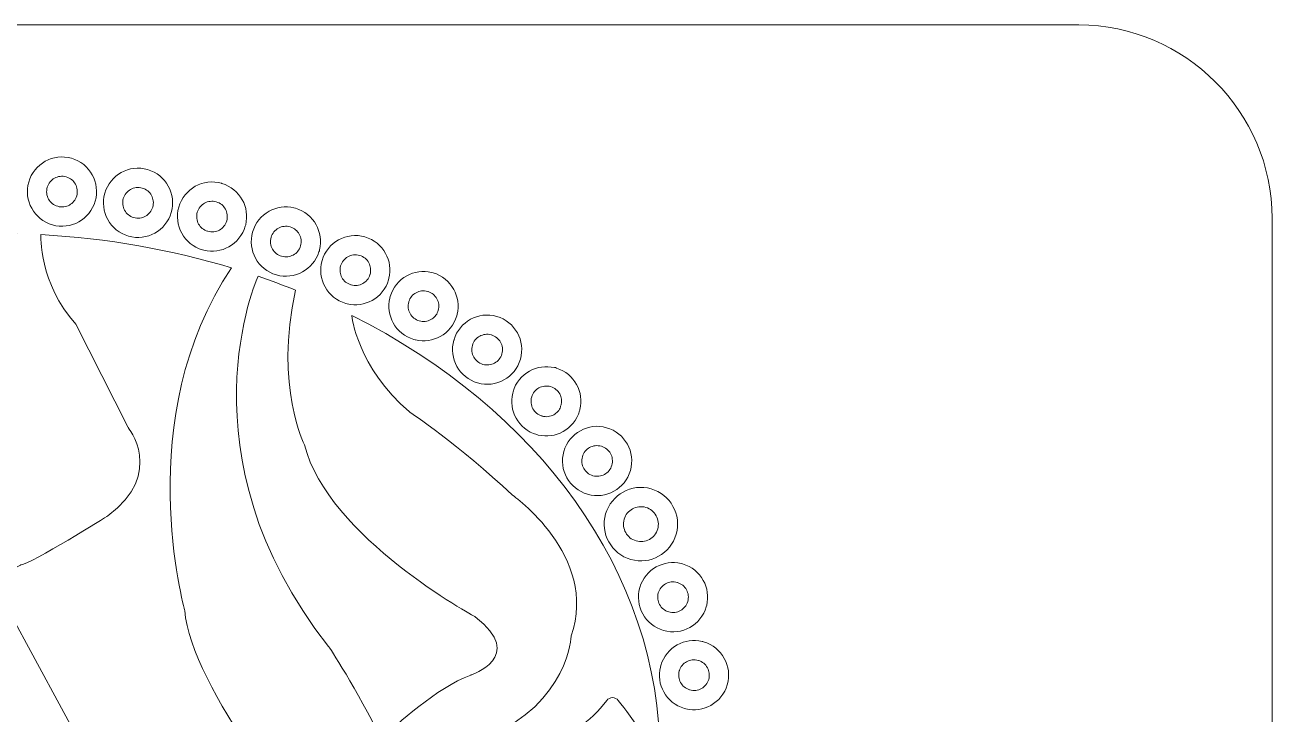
# Model space of a CAD drawing. Header units: millimetres. Extents: x -171.2 to -131.4, y -142.8 to -103.
# Drawn here: x -150.81 to -131.44, y -113.67 to -102.98 of the extents above; entities that cross this region are included whole.
import ezdxf

# ---------------------------------------------------------------- set-up
doc = ezdxf.new("R2010")
doc.units = ezdxf.units.MM
doc.header["$MEASUREMENT"] = 0
doc.layers.add('Layer 1', color=7, linetype='Continuous')

msp = doc.modelspace()

# ---------------------------------------------------------------- linework, layer by layer
at = {"layer": 'Layer 1', "color": 250, "lineweight": 9}
msp.add_open_spline([(-168.2402, -102.9757), (-168.2402, -102.9757), (-134.4402, -102.9757), (-134.4402, -102.9757), (-132.7902, -102.9757), (-131.4402, -104.3256), (-131.4402, -105.9756), (-131.4402, -105.9756), (-131.4402, -139.7758), (-131.4402, -139.7758), (-131.4402, -141.4258), (-132.7902, -142.7757), (-134.4402, -142.7757), (-134.4402, -142.7757), (-168.2402, -142.7757), (-168.2402, -142.7757), (-169.8902, -142.7757), (-171.2402, -141.4258), (-171.2402, -139.7758), (-171.2402, -139.7758), (-171.2402, -105.9756), (-171.2402, -105.9756), (-171.2402, -104.3256), (-169.8902, -102.9757), (-168.2402, -102.9757)], degree=3, knots=[0, 0, 0, 0, 0.125, 0.125, 0.125, 0.25, 0.25, 0.25, 0.375, 0.375, 0.375, 0.5, 0.5, 0.5, 0.625, 0.625, 0.625, 0.75, 0.75, 0.75, 0.875, 0.875, 0.875, 1, 1, 1, 1], dxfattribs=at)
at = {"layer": 'Layer 1', "lineweight": 9}
for points, knots in [([(-149.7167, -105.7095), (-149.7576, -105.8519), (-149.8529, -105.9644), (-149.9737, -106.0313), (-150.0943, -106.0979), (-150.2401, -106.1188), (-150.3817, -106.0781), (-150.524, -106.0372), (-150.6366, -105.9418), (-150.7035, -105.821), (-150.7701, -105.7005), (-150.7911, -105.5548), (-150.7503, -105.4131), (-150.7094, -105.2709), (-150.614, -105.1583), (-150.4932, -105.0914), (-150.373, -105.0244), (-150.2275, -105.0038), (-150.0853, -105.0446), (-149.9432, -105.0855), (-149.8304, -105.1809), (-149.7636, -105.3017), (-149.6966, -105.4218), (-149.6759, -105.5674), (-149.7167, -105.7095)], [0, 0, 0, 0, 0.125, 0.125, 0.125, 0.25, 0.25, 0.25, 0.375, 0.375, 0.375, 0.5, 0.5, 0.5, 0.625, 0.625, 0.625, 0.75, 0.75, 0.75, 0.875, 0.875, 0.875, 1, 1, 1, 1]), ([(-150.1178, -105.77), (-150.065, -105.7408), (-150.0232, -105.6909), (-150.005, -105.6276), (-149.9867, -105.564), (-149.996, -105.4991), (-150.0254, -105.4457), (-150.0542, -105.3928), (-150.1041, -105.3511), (-150.1673, -105.3329), (-150.2308, -105.3146), (-150.2958, -105.3238), (-150.3492, -105.3533), (-150.4021, -105.382), (-150.4438, -105.4319), (-150.462, -105.4951), (-150.4804, -105.559), (-150.4715, -105.6241), (-150.4422, -105.677), (-150.413, -105.7297), (-150.3631, -105.7716), (-150.2998, -105.7898), (-150.2357, -105.8082), (-150.1707, -105.7993), (-150.1178, -105.77)], [0, 0, 0, 0, 0.125, 0.125, 0.125, 0.25, 0.25, 0.25, 0.375, 0.375, 0.375, 0.5, 0.5, 0.5, 0.625, 0.625, 0.625, 0.75, 0.75, 0.75, 0.875, 0.875, 0.875, 1, 1, 1, 1]), ([(-148.5351, -105.884), (-148.576, -106.0263), (-148.6713, -106.1388), (-148.7921, -106.2057), (-148.9127, -106.2724), (-149.0585, -106.2932), (-149.2001, -106.2525), (-149.3423, -106.2116), (-149.455, -106.1162), (-149.5219, -105.9955), (-149.5888, -105.8753), (-149.6095, -105.7297), (-149.5687, -105.5875), (-149.5277, -105.4449), (-149.4323, -105.332), (-149.3116, -105.2653), (-149.1914, -105.1989), (-149.0459, -105.1783), (-148.9037, -105.2191), (-148.7616, -105.26), (-148.6488, -105.3554), (-148.5819, -105.4762), (-148.515, -105.5962), (-148.4943, -105.7418), (-148.5351, -105.884)], [0, 0, 0, 0, 0.125, 0.125, 0.125, 0.25, 0.25, 0.25, 0.375, 0.375, 0.375, 0.5, 0.5, 0.5, 0.625, 0.625, 0.625, 0.75, 0.75, 0.75, 0.875, 0.875, 0.875, 1, 1, 1, 1]), ([(-148.9362, -105.9444), (-148.8834, -105.9153), (-148.8416, -105.8653), (-148.8234, -105.802), (-148.8051, -105.7385), (-148.8144, -105.6736), (-148.8438, -105.6202), (-148.8725, -105.5673), (-148.9225, -105.5256), (-148.9857, -105.5074), (-149.0492, -105.4891), (-149.1142, -105.4983), (-149.1676, -105.5278), (-149.2204, -105.557), (-149.2624, -105.6067), (-149.2804, -105.6695), (-149.2986, -105.7329), (-149.2895, -105.798), (-149.26, -105.8514), (-149.2313, -105.9043), (-149.1813, -105.946), (-149.1182, -105.9642), (-149.0541, -105.9826), (-148.9891, -105.9737), (-148.9362, -105.9444)], [0, 0, 0, 0, 0.125, 0.125, 0.125, 0.25, 0.25, 0.25, 0.375, 0.375, 0.375, 0.5, 0.5, 0.5, 0.625, 0.625, 0.625, 0.75, 0.75, 0.75, 0.875, 0.875, 0.875, 1, 1, 1, 1]), ([(-147.3804, -106.0752), (-147.3804, -106.0752), (-147.3863, -106.0973), (-147.3863, -106.0973), (-147.4273, -106.2398), (-147.5225, -106.3524), (-147.6427, -106.419), (-147.7569, -106.4823), (-147.8939, -106.5044), (-148.0287, -106.4717), (-148.0287, -106.4717), (-148.051, -106.4658), (-148.051, -106.4658), (-148.1934, -106.4249), (-148.3059, -106.3296), (-148.3727, -106.2088), (-148.4394, -106.0882), (-148.4603, -105.9426), (-148.4196, -105.801), (-148.3789, -105.6588), (-148.2835, -105.5461), (-148.1627, -105.4792), (-148.0422, -105.4126), (-147.8964, -105.3916), (-147.7546, -105.4324), (-147.7546, -105.4324), (-147.7506, -105.434), (-147.7506, -105.434), (-147.6101, -105.4754), (-147.499, -105.5701), (-147.4329, -105.6894), (-147.3694, -105.8033), (-147.3476, -105.9402), (-147.3804, -106.0752)], [0, 0, 0, 0, 0.0909091, 0.0909091, 0.0909091, 0.1818182, 0.1818182, 0.1818182, 0.2727273, 0.2727273, 0.2727273, 0.3636364, 0.3636364, 0.3636364, 0.4545455, 0.4545455, 0.4545455, 0.5454545, 0.5454545, 0.5454545, 0.6363636, 0.6363636, 0.6363636, 0.7272727, 0.7272727, 0.7272727, 0.8181818, 0.8181818, 0.8181818, 0.9090909, 0.9090909, 0.9090909, 1, 1, 1, 1]), ([(-147.788, -106.1577), (-147.7349, -106.1284), (-147.6927, -106.0784), (-147.6746, -106.0154), (-147.6562, -105.9514), (-147.6654, -105.8866), (-147.6948, -105.8334), (-147.7236, -105.7805), (-147.7733, -105.7386), (-147.8364, -105.7203), (-147.9007, -105.7023), (-147.9657, -105.7112), (-148.0186, -105.7405), (-148.0713, -105.7696), (-148.1132, -105.8196), (-148.1313, -105.8829), (-148.1497, -105.9469), (-148.1407, -106.0119), (-148.1115, -106.0648), (-148.0828, -106.1166), (-148.0342, -106.1578), (-147.9724, -106.1765), (-147.9724, -106.1765), (-147.9689, -106.1775), (-147.9689, -106.1775), (-147.9053, -106.1958), (-147.8407, -106.1869), (-147.788, -106.1577)], [0, 0, 0, 0, 0.1111111, 0.1111111, 0.1111111, 0.2222222, 0.2222222, 0.2222222, 0.3333333, 0.3333333, 0.3333333, 0.4444444, 0.4444444, 0.4444444, 0.5555556, 0.5555556, 0.5555556, 0.6666667, 0.6666667, 0.6666667, 0.7777778, 0.7777778, 0.7777778, 0.8888889, 0.8888889, 0.8888889, 1, 1, 1, 1]), ([(-146.2431, -106.497), (-146.2859, -106.6341), (-146.3794, -106.7427), (-146.4966, -106.8074), (-146.617, -106.8736), (-146.7626, -106.8944), (-146.9041, -106.8537), (-147.0471, -106.8126), (-147.1599, -106.7173), (-147.2266, -106.5967), (-147.2927, -106.476), (-147.3137, -106.3304), (-147.2729, -106.1888), (-147.232, -106.0462), (-147.1368, -105.9336), (-147.0165, -105.867), (-146.9017, -105.8039), (-146.765, -105.7817), (-146.6303, -105.8142), (-146.6303, -105.8142), (-146.6081, -105.8201), (-146.6081, -105.8201), (-146.4658, -105.861), (-146.3532, -105.9564), (-146.2863, -106.0772), (-146.2229, -106.1911), (-146.201, -106.3279), (-146.2337, -106.4629), (-146.2337, -106.4629), (-146.2337, -106.4781), (-146.2337, -106.4781), (-146.2337, -106.4781), (-146.2431, -106.497), (-146.2431, -106.497)], [0, 0, 0, 0, 0.0909091, 0.0909091, 0.0909091, 0.1818182, 0.1818182, 0.1818182, 0.2727273, 0.2727273, 0.2727273, 0.3636364, 0.3636364, 0.3636364, 0.4545455, 0.4545455, 0.4545455, 0.5454545, 0.5454545, 0.5454545, 0.6363636, 0.6363636, 0.6363636, 0.7272727, 0.7272727, 0.7272727, 0.8181818, 0.8181818, 0.8181818, 0.9090909, 0.9090909, 0.9090909, 1, 1, 1, 1]), ([(-146.528, -106.4033), (-146.5096, -106.3395), (-146.5188, -106.2746), (-146.5482, -106.2212), (-146.5764, -106.1693), (-146.6251, -106.128), (-146.6868, -106.1093), (-146.6868, -106.1093), (-146.6901, -106.1084), (-146.6901, -106.1084), (-146.7538, -106.0901), (-146.8186, -106.099), (-146.8714, -106.128), (-146.9243, -106.1576), (-146.9665, -106.2076), (-146.9846, -106.2707), (-147.003, -106.3347), (-146.994, -106.3998), (-146.9647, -106.4527), (-146.935, -106.5054), (-146.8853, -106.5473), (-146.8223, -106.5653), (-146.7585, -106.5836), (-146.694, -106.5747), (-146.6412, -106.5455), (-146.5878, -106.5158), (-146.546, -106.4661), (-146.528, -106.4033)], [0, 0, 0, 0, 0.1111111, 0.1111111, 0.1111111, 0.2222222, 0.2222222, 0.2222222, 0.3333333, 0.3333333, 0.3333333, 0.4444444, 0.4444444, 0.4444444, 0.5555556, 0.5555556, 0.5555556, 0.6666667, 0.6666667, 0.6666667, 0.7777778, 0.7777778, 0.7777778, 0.8888889, 0.8888889, 0.8888889, 1, 1, 1, 1]), ([(-152.5631, -122.401), (-157.6912, -121.9139), (-161.6649, -118.4883), (-161.6649, -114.3342), (-161.6649, -109.846), (-157.0265, -106.2077), (-151.3052, -106.2077), (-151.1804, -106.2077), (-151.0562, -106.2094), (-150.9325, -106.2129), (-150.9325, -106.2129), (-150.9326, -106.213), (-150.9326, -106.213), (-150.9326, -106.213), (-152.0805, -106.9805), (-152.0805, -106.9805), (-152.6388, -107.4149), (-152.189, -108.2678), (-152.189, -108.2678), (-152.189, -108.2678), (-151.0647, -110.2684), (-151.0647, -110.377), (-150.7621, -110.7801), (-151.212, -111.0726), (-151.212, -111.0726), (-151.212, -111.0726), (-152.1269, -111.4625), (-152.1269, -111.4625), (-153.5383, -111.8969), (-153.011, -112.9359), (-153.011, -112.9359), (-153.011, -112.9359), (-151.8324, -115.3552), (-151.8324, -115.3552), (-151.3671, -116.2081), (-150.4521, -115.836), (-150.4521, -115.836), (-150.4521, -115.836), (-149.7852, -115.4947), (-149.7852, -115.4947), (-148.9787, -115.107), (-149.444, -114.7659), (-149.444, -114.7659), (-149.8163, -114.5333), (-149.8318, -114.3342), (-149.8318, -114.3342), (-149.8318, -114.3342), (-151.0568, -112.0674), (-151.0568, -112.0674), (-151.3206, -111.5246), (-150.8708, -111.3539), (-150.8708, -111.3539), (-150.7158, -111.3386), (-149.5216, -110.5941), (-149.5216, -110.5941), (-148.6221, -109.9272), (-149.2113, -109.2138), (-149.2113, -109.2138), (-149.2113, -109.2138), (-150.0179, -107.6164), (-150.0179, -107.6164), (-150.5916, -106.996), (-150.5611, -106.2284), (-150.5611, -106.2284), (-149.5238, -106.2863), (-148.529, -106.4642), (-147.5984, -106.744), (-149.1714, -109.0583), (-148.3273, -112.0596), (-148.3273, -112.0596), (-148.2459, -113.2345), (-146.3268, -115.5839), (-146.3268, -115.5839), (-145.7918, -116.1539), (-146.2571, -116.4563), (-146.2571, -116.4563), (-146.8387, -116.7238), (-147.7692, -117.003), (-147.7692, -117.003), (-148.6415, -117.3054), (-148.4205, -116.6075), (-148.4205, -116.6075), (-148.0947, -115.5723), (-148.5368, -115.4211), (-148.5368, -115.4212), (-148.9207, -115.2234), (-150.6071, -116.0725), (-150.6071, -116.0725), (-151.9913, -116.7703), (-152.9915, -116.3399), (-152.9916, -116.34), (-153.4452, -116.0958), (-153.2011, -114.8627), (-153.2011, -114.8627), (-153.3173, -114.0137), (-154.3409, -114.63), (-154.3409, -114.6301), (-156.1902, -115.6421), (-157.4581, -115.363), (-157.4581, -115.363), (-158.9586, -115.0723), (-158.7841, -113.7578), (-158.7841, -113.7579), (-157.9816, -114.607), (-155.5971, -114.9675), (-155.5971, -114.9675), (-154.3409, -114.9559), (-154.8178, -113.1852), (-154.8178, -113.1852), (-155.097, -110.426), (-157.2952, -109.2331), (-157.2953, -109.2332), (-158.4584, -108.3725), (-158.5798, -109.1517), (-158.5798, -109.1517), (-158.7711, -109.3727), (-158.8655, -111.2338), (-158.8655, -111.2338), (-157.6791, -112.3621), (-156.6788, -111.5245), (-156.6788, -111.5246), (-156.5857, -111.1989), (-156.0042, -111.7339), (-156.0042, -111.7339), (-155.3063, -112.3155), (-156.1438, -112.3155), (-156.1438, -112.3155), (-157.3534, -112.4551), (-158.9121, -111.5012), (-158.9121, -111.5013), (-158.9461, -111.4581), (-158.9792, -111.4169), (-159.0114, -111.3778), (-159.9663, -110.2129), (-160.0752, -110.7615), (-160.0752, -110.7615), (-160.5502, -112.0578), (-159.946, -112.7574), (-159.946, -112.7574), (-159.7704, -113.3857), (-160.2147, -115.4095), (-160.2147, -115.4095), (-160.68, -115.991), (-160.4474, -117.321), (-160.4474, -117.321), (-160.7499, -119.1629), (-156.8184, -120.4575), (-156.8184, -120.4575), (-155.5452, -120.8279), (-152.5921, -122.3856), (-152.5631, -122.401)], [0, 0, 0, 0, 0.02, 0.02, 0.02, 0.04, 0.04, 0.04, 0.06, 0.06, 0.06, 0.08, 0.08, 0.08, 0.1, 0.1, 0.1, 0.12, 0.12, 0.12, 0.14, 0.14, 0.14, 0.16, 0.16, 0.16, 0.18, 0.18, 0.18, 0.2, 0.2, 0.2, 0.22, 0.22, 0.22, 0.24, 0.24, 0.24, 0.26, 0.26, 0.26, 0.28, 0.28, 0.28, 0.3, 0.3, 0.3, 0.32, 0.32, 0.32, 0.34, 0.34, 0.34, 0.36, 0.36, 0.36, 0.38, 0.38, 0.38, 0.4, 0.4, 0.4, 0.42, 0.42, 0.42, 0.44, 0.44, 0.44, 0.46, 0.46, 0.46, 0.48, 0.48, 0.48, 0.5, 0.5, 0.5, 0.52, 0.52, 0.52, 0.54, 0.54, 0.54, 0.56, 0.56, 0.56, 0.58, 0.58, 0.58, 0.6, 0.6, 0.6, 0.62, 0.62, 0.62, 0.64, 0.64, 0.64, 0.66, 0.66, 0.66, 0.68, 0.68, 0.68, 0.7, 0.7, 0.7, 0.72, 0.72, 0.72, 0.74, 0.74, 0.74, 0.76, 0.76, 0.76, 0.78, 0.78, 0.78, 0.8, 0.8, 0.8, 0.82, 0.82, 0.82, 0.84, 0.84, 0.84, 0.86, 0.86, 0.86, 0.88, 0.88, 0.88, 0.9, 0.9, 0.9, 0.92, 0.92, 0.92, 0.94, 0.94, 0.94, 0.96, 0.96, 0.96, 0.98, 0.98, 0.98, 1, 1, 1, 1]), ([(-145.1546, -106.9065), (-145.1546, -106.9065), (-145.1604, -106.9288), (-145.1604, -106.9288), (-145.2013, -107.0711), (-145.2968, -107.1837), (-145.4176, -107.2505), (-145.5319, -107.3136), (-145.6686, -107.3358), (-145.8032, -107.3033), (-145.8032, -107.3033), (-145.8255, -107.2974), (-145.8255, -107.2974), (-145.9678, -107.2565), (-146.0804, -107.1612), (-146.1472, -107.0404), (-146.2139, -106.9198), (-146.2348, -106.7741), (-146.1942, -106.6324), (-146.1532, -106.4897), (-146.0579, -106.3769), (-145.9371, -106.3101), (-145.8163, -106.244), (-145.6708, -106.2231), (-145.5291, -106.2639), (-145.387, -106.3048), (-145.2742, -106.4002), (-145.2074, -106.5209), (-145.1442, -106.6352), (-145.122, -106.7719), (-145.1546, -106.9065)], [0, 0, 0, 0, 0.1, 0.1, 0.1, 0.2, 0.2, 0.2, 0.3, 0.3, 0.3, 0.4, 0.4, 0.4, 0.5, 0.5, 0.5, 0.6, 0.6, 0.6, 0.7, 0.7, 0.7, 0.8, 0.8, 0.8, 0.9, 0.9, 0.9, 1, 1, 1, 1]), ([(-145.5617, -106.9892), (-145.5099, -106.9605), (-145.4685, -106.9119), (-145.4498, -106.8502), (-145.4498, -106.8502), (-145.4487, -106.8468), (-145.4487, -106.8468), (-145.4304, -106.7829), (-145.4394, -106.7179), (-145.4686, -106.665), (-145.4978, -106.6123), (-145.5478, -106.5704), (-145.6111, -106.5522), (-145.6751, -106.5338), (-145.7401, -106.5427), (-145.793, -106.572), (-145.8459, -106.6017), (-145.8878, -106.6515), (-145.9059, -106.7144), (-145.9241, -106.7784), (-145.9152, -106.8434), (-145.886, -106.8963), (-145.8573, -106.9481), (-145.8086, -106.9894), (-145.7469, -107.0081), (-145.7469, -107.0081), (-145.7434, -107.0091), (-145.7434, -107.0091), (-145.6795, -107.0275), (-145.6146, -107.0185), (-145.5617, -106.9892)], [0, 0, 0, 0, 0.1, 0.1, 0.1, 0.2, 0.2, 0.2, 0.3, 0.3, 0.3, 0.4, 0.4, 0.4, 0.5, 0.5, 0.5, 0.6, 0.6, 0.6, 0.7, 0.7, 0.7, 0.8, 0.8, 0.8, 0.9, 0.9, 0.9, 1, 1, 1, 1]), ([(-147.1886, -106.8752), (-146.9919, -106.9421), (-146.7981, -107.0133), (-146.6079, -107.0893), (-146.9353, -108.5935), (-146.4663, -109.493), (-146.4663, -109.493), (-146.1097, -110.9197), (-143.8144, -112.1603), (-143.8145, -112.1603), (-143.0079, -112.7807), (-143.8857, -113.0645), (-143.8857, -113.0645), (-144.4171, -113.2633), (-145.037, -113.8271), (-145.2777, -114.0592), (-145.6404, -113.2888), (-146.0942, -112.6179), (-146.0942, -112.6179), (-148.4391, -109.6461), (-147.1935, -106.886), (-147.1886, -106.8752)], [0, 0, 0, 0, 0.1428571, 0.1428571, 0.1428571, 0.2857143, 0.2857143, 0.2857143, 0.4285714, 0.4285714, 0.4285714, 0.5714286, 0.5714286, 0.5714286, 0.7142857, 0.7142857, 0.7142857, 0.8571429, 0.8571429, 0.8571429, 1, 1, 1, 1]), ([(-144.0964, -107.4649), (-144.0964, -107.4649), (-144.1022, -107.4871), (-144.1022, -107.4871), (-144.1439, -107.6302), (-144.239, -107.743), (-144.3591, -107.8094), (-144.4726, -107.8715), (-144.6082, -107.8933), (-144.7421, -107.8615), (-144.7421, -107.8615), (-144.7464, -107.8615), (-144.7464, -107.8615), (-144.7464, -107.8615), (-144.7669, -107.8556), (-144.7669, -107.8556), (-144.9097, -107.8146), (-145.0226, -107.7193), (-145.0893, -107.5987), (-145.1518, -107.4842), (-145.174, -107.3476), (-145.1415, -107.213), (-145.1415, -107.213), (-145.1356, -107.1907), (-145.1356, -107.1907), (-145.0946, -107.0483), (-144.9994, -106.9356), (-144.8792, -106.869), (-144.7642, -106.8058), (-144.6276, -106.7837), (-144.4931, -106.8163), (-144.4931, -106.8163), (-144.4707, -106.8222), (-144.4707, -106.8222), (-144.3284, -106.8631), (-144.2158, -106.9585), (-144.149, -107.0793), (-144.0856, -107.1931), (-144.0637, -107.33), (-144.0964, -107.4649)], [0, 0, 0, 0, 0.0769231, 0.0769231, 0.0769231, 0.1538462, 0.1538462, 0.1538462, 0.2307692, 0.2307692, 0.2307692, 0.3076923, 0.3076923, 0.3076923, 0.3846154, 0.3846154, 0.3846154, 0.4615385, 0.4615385, 0.4615385, 0.5384615, 0.5384615, 0.5384615, 0.6153846, 0.6153846, 0.6153846, 0.6923077, 0.6923077, 0.6923077, 0.7692308, 0.7692308, 0.7692308, 0.8461538, 0.8461538, 0.8461538, 0.9230769, 0.9230769, 0.9230769, 1, 1, 1, 1]), ([(-144.5032, -107.5472), (-144.4548, -107.5202), (-144.4157, -107.4768), (-144.3955, -107.4222), (-144.3955, -107.4222), (-144.3905, -107.4052), (-144.3905, -107.4052), (-144.3722, -107.3416), (-144.3814, -107.2767), (-144.4109, -107.2233), (-144.4389, -107.1717), (-144.4871, -107.1306), (-144.5483, -107.1118), (-144.5483, -107.1118), (-144.5529, -107.1105), (-144.5529, -107.1105), (-144.6166, -107.0922), (-144.6813, -107.101), (-144.7341, -107.13), (-144.7861, -107.1591), (-144.8277, -107.2079), (-144.8464, -107.2694), (-144.8464, -107.2694), (-144.8473, -107.2727), (-144.8473, -107.2727), (-144.8657, -107.3367), (-144.8567, -107.4018), (-144.8274, -107.4547), (-144.7976, -107.5074), (-144.748, -107.5493), (-144.685, -107.5673), (-144.6215, -107.5861), (-144.5565, -107.577), (-144.5032, -107.5472)], [0, 0, 0, 0, 0.0909091, 0.0909091, 0.0909091, 0.1818182, 0.1818182, 0.1818182, 0.2727273, 0.2727273, 0.2727273, 0.3636364, 0.3636364, 0.3636364, 0.4545455, 0.4545455, 0.4545455, 0.5454545, 0.5454545, 0.5454545, 0.6363636, 0.6363636, 0.6363636, 0.7272727, 0.7272727, 0.7272727, 0.8181818, 0.8181818, 0.8181818, 0.9090909, 0.9090909, 0.9090909, 1, 1, 1, 1]), ([(-140.9453, -114.3342), (-140.9453, -114.4331), (-140.9482, -114.5315), (-140.9527, -114.6294), (-140.9557, -114.3016), (-141.3949, -113.7088), (-141.5939, -113.4573), (-141.6393, -113.3995), (-141.7281, -113.3994), (-141.7721, -113.4583), (-141.9651, -113.7166), (-142.155, -113.8354), (-142.155, -113.8354), (-142.155, -113.8354), (-144.1244, -114.9675), (-144.1244, -114.9675), (-144.8224, -115.2776), (-144.6052, -115.9754), (-144.6053, -115.9755), (-144.6053, -116.3632), (-143.8857, -117.2835), (-143.8857, -117.2835), (-143.5534, -117.9712), (-144.14, -118.2707), (-144.14, -118.2707), (-144.14, -118.2707), (-146.1871, -119.4805), (-146.1871, -119.4805), (-146.8077, -119.7131), (-146.7921, -119.6201), (-146.7921, -119.6201), (-147.0073, -120.2043), (-145.8383, -121.21), (-145.8178, -121.2275), (-146.9976, -121.8067), (-148.3363, -122.2049), (-149.7715, -122.372), (-149.7469, -121.8695), (-152.1352, -120.4575), (-152.1352, -120.4575), (-153.6399, -119.6201), (-155.6553, -118.8613), (-155.6553, -118.8613), (-156.6788, -118.4514), (-158.5798, -117.321), (-158.5798, -117.321), (-159.5971, -116.4411), (-159.4238, -115.6451), (-159.4238, -115.6451), (-157.8419, -118.6958), (-154.0268, -116.433), (-154.0268, -116.433), (-154.2361, -118.2243), (-152.794, -118.4103), (-152.794, -118.4103), (-151.0027, -118.6197), (-149.095, -117.321), (-149.095, -117.321), (-149.3045, -117.8834), (-148.9323, -118.8613), (-148.9323, -118.8613), (-147.7924, -119.7075), (-145.6521, -117.8713), (-145.6521, -117.8713), (-145.1868, -117.3786), (-144.8379, -115.6451), (-144.8379, -115.6451), (-144.8231, -115.4191), (-144.8711, -115.153), (-144.9557, -114.8739), (-144.9557, -114.8739), (-144.9556, -114.874), (-144.9556, -114.874), (-144.05, -113.819), (-143.6301, -114.0214), (-143.6301, -114.0214), (-142.3603, -113.4942), (-142.3255, -112.4551), (-142.3256, -112.4551), (-141.8913, -111.2145), (-143.2405, -110.2684), (-143.2406, -110.2684), (-144.0627, -109.493), (-144.8352, -108.9811), (-144.8352, -108.9811), (-145.6501, -108.2872), (-145.7315, -107.4915), (-145.7324, -107.4826), (-142.8538, -108.9262), (-140.9453, -111.4553), (-140.9453, -114.3342)], [0, 0, 0, 0, 0.0333333, 0.0333333, 0.0333333, 0.0666667, 0.0666667, 0.0666667, 0.1, 0.1, 0.1, 0.1333333, 0.1333333, 0.1333333, 0.1666667, 0.1666667, 0.1666667, 0.2, 0.2, 0.2, 0.2333333, 0.2333333, 0.2333333, 0.2666667, 0.2666667, 0.2666667, 0.3, 0.3, 0.3, 0.3333333, 0.3333333, 0.3333333, 0.3666667, 0.3666667, 0.3666667, 0.4, 0.4, 0.4, 0.4333333, 0.4333333, 0.4333333, 0.4666667, 0.4666667, 0.4666667, 0.5, 0.5, 0.5, 0.5333333, 0.5333333, 0.5333333, 0.5666667, 0.5666667, 0.5666667, 0.6, 0.6, 0.6, 0.6333333, 0.6333333, 0.6333333, 0.6666667, 0.6666667, 0.6666667, 0.7, 0.7, 0.7, 0.7333333, 0.7333333, 0.7333333, 0.7666667, 0.7666667, 0.7666667, 0.8, 0.8, 0.8, 0.8333333, 0.8333333, 0.8333333, 0.8666667, 0.8666667, 0.8666667, 0.9, 0.9, 0.9, 0.9333333, 0.9333333, 0.9333333, 0.9666667, 0.9666667, 0.9666667, 1, 1, 1, 1]), ([(-143.1133, -108.1618), (-143.1542, -108.304), (-143.2497, -108.4167), (-143.3704, -108.4835), (-143.4906, -108.5505), (-143.6363, -108.5712), (-143.7785, -108.5304), (-143.921, -108.4888), (-144.0336, -108.3936), (-144.1002, -108.2732), (-144.1671, -108.1531), (-144.1879, -108.0075), (-144.147, -107.8653), (-144.147, -107.8653), (-144.1448, -107.8599), (-144.1448, -107.8599), (-144.103, -107.7197), (-144.0086, -107.6087), (-143.8899, -107.5431), (-143.7702, -107.4769), (-143.6246, -107.4564), (-143.4823, -107.4974), (-143.3397, -107.5378), (-143.2271, -107.6332), (-143.1603, -107.7539), (-143.0936, -107.8745), (-143.0727, -108.0201), (-143.1133, -108.1618)], [0, 0, 0, 0, 0.1111111, 0.1111111, 0.1111111, 0.2222222, 0.2222222, 0.2222222, 0.3333333, 0.3333333, 0.3333333, 0.4444444, 0.4444444, 0.4444444, 0.5555556, 0.5555556, 0.5555556, 0.6666667, 0.6666667, 0.6666667, 0.7777778, 0.7777778, 0.7777778, 0.8888889, 0.8888889, 0.8888889, 1, 1, 1, 1]), ([(-143.5143, -108.2218), (-143.4616, -108.1929), (-143.4198, -108.143), (-143.4016, -108.0798), (-143.3833, -108.0159), (-143.3923, -107.9509), (-143.4215, -107.898), (-143.4507, -107.8453), (-143.5006, -107.8034), (-143.564, -107.7852), (-143.564, -107.7852), (-143.5687, -107.7833), (-143.5687, -107.7833), (-143.6301, -107.7669), (-143.6933, -107.7765), (-143.7458, -107.8055), (-143.7991, -107.835), (-143.8413, -107.8846), (-143.8593, -107.9471), (-143.8769, -108.0108), (-143.8678, -108.0758), (-143.8383, -108.1291), (-143.8095, -108.182), (-143.7597, -108.2241), (-143.6966, -108.2425), (-143.6329, -108.2603), (-143.5679, -108.2512), (-143.5143, -108.2218)], [0, 0, 0, 0, 0.1111111, 0.1111111, 0.1111111, 0.2222222, 0.2222222, 0.2222222, 0.3333333, 0.3333333, 0.3333333, 0.4444444, 0.4444444, 0.4444444, 0.5555556, 0.5555556, 0.5555556, 0.6666667, 0.6666667, 0.6666667, 0.7777778, 0.7777778, 0.7777778, 0.8888889, 0.8888889, 0.8888889, 1, 1, 1, 1]), ([(-142.1887, -108.9423), (-142.1887, -108.9468), (-142.1931, -108.9588), (-142.1945, -108.9641), (-142.2355, -109.1066), (-142.3308, -109.2192), (-142.4516, -109.286), (-142.5659, -109.3492), (-142.7027, -109.3713), (-142.8374, -109.3387), (-142.8374, -109.3387), (-142.8596, -109.3329), (-142.8596, -109.3329), (-143.0023, -109.2918), (-143.1151, -109.1964), (-143.1817, -109.0759), (-143.2446, -108.9621), (-143.2665, -108.8252), (-143.2338, -108.6902), (-143.2338, -108.6902), (-143.228, -108.6679), (-143.228, -108.6679), (-143.187, -108.5255), (-143.0918, -108.4128), (-142.9716, -108.3463), (-142.8566, -108.283), (-142.72, -108.261), (-142.5855, -108.2935), (-142.5855, -108.2935), (-142.5702, -108.2935), (-142.5702, -108.2935), (-142.5702, -108.2935), (-142.5513, -108.303), (-142.5513, -108.303), (-142.4141, -108.3457), (-142.3056, -108.4391), (-142.2408, -108.5565), (-142.1778, -108.6704), (-142.156, -108.8073), (-142.1887, -108.9423)], [0, 0, 0, 0, 0.0769231, 0.0769231, 0.0769231, 0.1538462, 0.1538462, 0.1538462, 0.2307692, 0.2307692, 0.2307692, 0.3076923, 0.3076923, 0.3076923, 0.3846154, 0.3846154, 0.3846154, 0.4615385, 0.4615385, 0.4615385, 0.5384615, 0.5384615, 0.5384615, 0.6153846, 0.6153846, 0.6153846, 0.6923077, 0.6923077, 0.6923077, 0.7692308, 0.7692308, 0.7692308, 0.8461538, 0.8461538, 0.8461538, 0.9230769, 0.9230769, 0.9230769, 1, 1, 1, 1]), ([(-142.5957, -109.0247), (-142.548, -108.9984), (-142.5092, -108.955), (-142.4888, -108.9002), (-142.4888, -108.9002), (-142.4888, -108.8894), (-142.4888, -108.8894), (-142.4888, -108.8894), (-142.4802, -108.8722), (-142.4802, -108.8722), (-142.4656, -108.812), (-142.4753, -108.7511), (-142.5032, -108.7006), (-142.5324, -108.6477), (-142.5821, -108.6058), (-142.645, -108.5878), (-142.7089, -108.5694), (-142.7737, -108.5782), (-142.8265, -108.6073), (-142.8784, -108.6363), (-142.9201, -108.6851), (-142.9387, -108.7466), (-142.9387, -108.7466), (-142.9397, -108.75), (-142.9397, -108.75), (-142.9579, -108.8134), (-142.9487, -108.8785), (-142.9193, -108.9318), (-142.8906, -108.9837), (-142.8422, -109.025), (-142.7811, -109.0435), (-142.7811, -109.0435), (-142.7776, -109.0446), (-142.7776, -109.0446), (-142.7135, -109.0629), (-142.6486, -109.054), (-142.5957, -109.0247)], [0, 0, 0, 0, 0.0833333, 0.0833333, 0.0833333, 0.1666667, 0.1666667, 0.1666667, 0.25, 0.25, 0.25, 0.3333333, 0.3333333, 0.3333333, 0.4166667, 0.4166667, 0.4166667, 0.5, 0.5, 0.5, 0.5833333, 0.5833333, 0.5833333, 0.6666667, 0.6666667, 0.6666667, 0.75, 0.75, 0.75, 0.8333333, 0.8333333, 0.8333333, 0.9166667, 0.9166667, 0.9166667, 1, 1, 1, 1]), ([(-141.4055, -109.8896), (-141.4465, -110.0318), (-141.5419, -110.1444), (-141.6626, -110.2113), (-141.7828, -110.2782), (-141.9283, -110.299), (-142.0706, -110.2581), (-142.2131, -110.2166), (-142.3257, -110.1214), (-142.3923, -110.001), (-142.4592, -109.8809), (-142.48, -109.7353), (-142.4392, -109.5931), (-142.3983, -109.451), (-142.3029, -109.3382), (-142.1821, -109.2714), (-142.0619, -109.2044), (-141.9164, -109.1838), (-141.7741, -109.2246), (-141.632, -109.2655), (-141.5193, -109.3609), (-141.4524, -109.4817), (-141.3855, -109.6019), (-141.3647, -109.7475), (-141.4055, -109.8896)], [0, 0, 0, 0, 0.125, 0.125, 0.125, 0.25, 0.25, 0.25, 0.375, 0.375, 0.375, 0.5, 0.5, 0.5, 0.625, 0.625, 0.625, 0.75, 0.75, 0.75, 0.875, 0.875, 0.875, 1, 1, 1, 1]), ([(-141.8065, -109.9496), (-141.7538, -109.9207), (-141.712, -109.8708), (-141.6938, -109.8076), (-141.6756, -109.7441), (-141.6848, -109.6791), (-141.7143, -109.6258), (-141.743, -109.5729), (-141.7929, -109.5311), (-141.8561, -109.5129), (-141.9196, -109.4947), (-141.9847, -109.5038), (-142.038, -109.5332), (-142.0909, -109.562), (-142.1327, -109.6119), (-142.1509, -109.6751), (-142.1691, -109.7385), (-142.1599, -109.8036), (-142.1305, -109.8569), (-142.1016, -109.9098), (-142.0518, -109.9519), (-141.9887, -109.9703), (-141.9251, -109.988), (-141.86, -109.9789), (-141.8065, -109.9496)], [0, 0, 0, 0, 0.125, 0.125, 0.125, 0.25, 0.25, 0.25, 0.375, 0.375, 0.375, 0.5, 0.5, 0.5, 0.625, 0.625, 0.625, 0.75, 0.75, 0.75, 0.875, 0.875, 0.875, 1, 1, 1, 1]), ([(-140.6945, -110.8785), (-140.7385, -111.0303), (-140.8392, -111.1498), (-140.9668, -111.2203), (-141.0944, -111.2908), (-141.2487, -111.3125), (-141.3993, -111.2692), (-141.5503, -111.2259), (-141.6698, -111.1248), (-141.7406, -110.9968), (-141.8116, -110.8693), (-141.8336, -110.7149), (-141.7903, -110.5641), (-141.7462, -110.413), (-141.6454, -110.2935), (-141.5177, -110.2229), (-141.3902, -110.1519), (-141.2359, -110.1301), (-141.085, -110.1734), (-140.934, -110.2168), (-140.8145, -110.3176), (-140.7438, -110.4453), (-140.6731, -110.5737), (-140.6509, -110.7282), (-140.6945, -110.8785)], [0, 0, 0, 0, 0.125, 0.125, 0.125, 0.25, 0.25, 0.25, 0.375, 0.375, 0.375, 0.5, 0.5, 0.5, 0.625, 0.625, 0.625, 0.75, 0.75, 0.75, 0.875, 0.875, 0.875, 1, 1, 1, 1]), ([(-141.1109, -110.9578), (-141.0503, -110.9243), (-141.0024, -110.8678), (-140.9819, -110.7967), (-140.9617, -110.7241), (-140.9717, -110.6505), (-141.0048, -110.5904), (-141.0385, -110.5301), (-141.0952, -110.4822), (-141.167, -110.4617), (-141.2392, -110.4409), (-141.313, -110.4513), (-141.3737, -110.4848), (-141.4341, -110.5178), (-141.4819, -110.5743), (-141.5025, -110.6459), (-141.5227, -110.7182), (-141.5123, -110.792), (-141.4788, -110.8527), (-141.446, -110.9128), (-141.3893, -110.9603), (-141.3174, -110.9809), (-141.2453, -111.0016), (-141.1715, -110.9913), (-141.1109, -110.9578)], [0, 0, 0, 0, 0.125, 0.125, 0.125, 0.25, 0.25, 0.25, 0.375, 0.375, 0.375, 0.5, 0.5, 0.5, 0.625, 0.625, 0.625, 0.75, 0.75, 0.75, 0.875, 0.875, 0.875, 1, 1, 1, 1]), ([(-140.2262, -112.0032), (-140.2673, -112.1459), (-140.3627, -112.2587), (-140.4833, -112.3253), (-140.6036, -112.3917), (-140.7493, -112.4124), (-140.8913, -112.3716), (-141.0334, -112.3308), (-141.1459, -112.2355), (-141.2128, -112.1149), (-141.2798, -111.9945), (-141.3008, -111.8487), (-141.26, -111.7067), (-141.219, -111.5644), (-141.1237, -111.4518), (-141.0029, -111.385), (-140.8886, -111.3218), (-140.7518, -111.2998), (-140.6172, -111.3323), (-140.6172, -111.3323), (-140.5948, -111.3381), (-140.5948, -111.3381), (-140.4526, -111.379), (-140.34, -111.4744), (-140.2732, -111.5951), (-140.2097, -111.7091), (-140.1877, -111.8458), (-140.2204, -111.9809), (-140.2204, -111.9809), (-140.2262, -112.0032), (-140.2262, -112.0032)], [0, 0, 0, 0, 0.1, 0.1, 0.1, 0.2, 0.2, 0.2, 0.3, 0.3, 0.3, 0.4, 0.4, 0.4, 0.5, 0.5, 0.5, 0.6, 0.6, 0.6, 0.7, 0.7, 0.7, 0.8, 0.8, 0.8, 0.9, 0.9, 0.9, 1, 1, 1, 1]), ([(-140.6274, -112.0629), (-140.5754, -112.0342), (-140.5341, -111.9857), (-140.5156, -111.9246), (-140.5156, -111.9246), (-140.5145, -111.9211), (-140.5145, -111.9211), (-140.4963, -111.8576), (-140.5055, -111.7926), (-140.535, -111.7392), (-140.5633, -111.6872), (-140.6121, -111.6459), (-140.6738, -111.6273), (-140.6738, -111.6273), (-140.6769, -111.6264), (-140.6769, -111.6264), (-140.7409, -111.6081), (-140.806, -111.617), (-140.8589, -111.6462), (-140.9116, -111.6754), (-140.9535, -111.7253), (-140.9716, -111.7887), (-140.9899, -111.8523), (-140.981, -111.917), (-140.9517, -111.9698), (-140.9226, -112.0232), (-140.8727, -112.0651), (-140.8093, -112.0833), (-140.7459, -112.1015), (-140.6808, -112.0924), (-140.6274, -112.0629)], [0, 0, 0, 0, 0.1, 0.1, 0.1, 0.2, 0.2, 0.2, 0.3, 0.3, 0.3, 0.4, 0.4, 0.4, 0.5, 0.5, 0.5, 0.6, 0.6, 0.6, 0.7, 0.7, 0.7, 0.8, 0.8, 0.8, 0.9, 0.9, 0.9, 1, 1, 1, 1]), ([(-139.9008, -113.2127), (-139.9416, -113.355), (-140.0368, -113.4674), (-140.1573, -113.5342), (-140.2714, -113.5978), (-140.4084, -113.6199), (-140.5434, -113.5872), (-140.5434, -113.5872), (-140.5656, -113.5813), (-140.5656, -113.5813), (-140.7079, -113.5404), (-140.8205, -113.445), (-140.8874, -113.3243), (-140.9509, -113.2105), (-140.9727, -113.0736), (-140.94, -112.9388), (-140.94, -112.9388), (-140.9341, -112.9164), (-140.9341, -112.9164), (-140.8932, -112.7737), (-140.7976, -112.6607), (-140.6771, -112.5942), (-140.5629, -112.5314), (-140.4263, -112.5094), (-140.2916, -112.542), (-140.2856, -112.542), (-140.2759, -112.5461), (-140.2694, -112.5479), (-140.1264, -112.589), (-140.0135, -112.6844), (-139.9469, -112.8049), (-139.8806, -112.9249), (-139.8599, -113.0705), (-139.9008, -113.2127)], [0, 0, 0, 0, 0.0909091, 0.0909091, 0.0909091, 0.1818182, 0.1818182, 0.1818182, 0.2727273, 0.2727273, 0.2727273, 0.3636364, 0.3636364, 0.3636364, 0.4545455, 0.4545455, 0.4545455, 0.5454545, 0.5454545, 0.5454545, 0.6363636, 0.6363636, 0.6363636, 0.7272727, 0.7272727, 0.7272727, 0.8181818, 0.8181818, 0.8181818, 0.9090909, 0.9090909, 0.9090909, 1, 1, 1, 1]), ([(-140.3021, -113.2732), (-140.2491, -113.2441), (-140.2073, -113.1941), (-140.1891, -113.1308), (-140.1708, -113.0672), (-140.18, -113.0023), (-140.2094, -112.949), (-140.2382, -112.8968), (-140.287, -112.8552), (-140.349, -112.8369), (-140.349, -112.8369), (-140.3514, -112.8362), (-140.3514, -112.8362), (-140.4151, -112.8179), (-140.4798, -112.8268), (-140.5325, -112.856), (-140.5845, -112.8851), (-140.6258, -112.9331), (-140.6445, -112.9939), (-140.6445, -112.9939), (-140.6458, -112.9985), (-140.6458, -112.9985), (-140.664, -113.062), (-140.6549, -113.127), (-140.6255, -113.1802), (-140.5973, -113.2321), (-140.5487, -113.2734), (-140.4871, -113.292), (-140.4871, -113.292), (-140.4836, -113.293), (-140.4836, -113.293), (-140.4199, -113.3113), (-140.3552, -113.3024), (-140.3021, -113.2732)], [0, 0, 0, 0, 0.0909091, 0.0909091, 0.0909091, 0.1818182, 0.1818182, 0.1818182, 0.2727273, 0.2727273, 0.2727273, 0.3636364, 0.3636364, 0.3636364, 0.4545455, 0.4545455, 0.4545455, 0.5454545, 0.5454545, 0.5454545, 0.6363636, 0.6363636, 0.6363636, 0.7272727, 0.7272727, 0.7272727, 0.8181818, 0.8181818, 0.8181818, 0.9090909, 0.9090909, 0.9090909, 1, 1, 1, 1])]:
    msp.add_open_spline(points, degree=3, knots=knots, dxfattribs=at)

doc.saveas('drawing.dxf')
